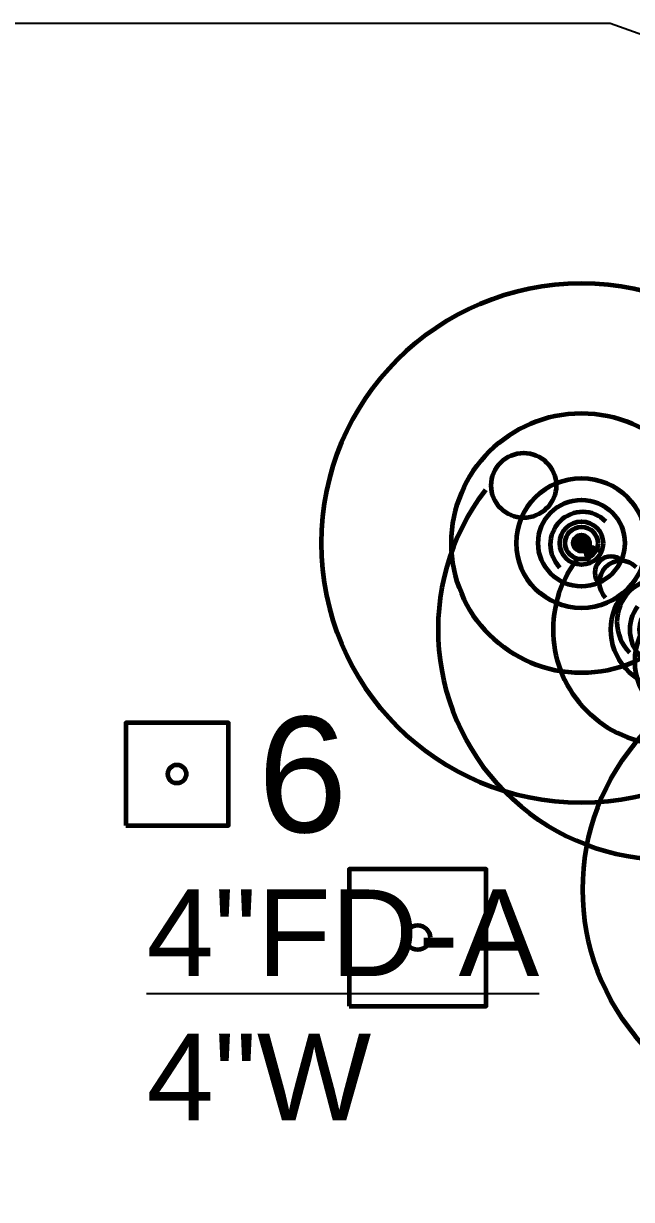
# Model space of a CAD drawing. Extents: x -3637 to 1666, y -2593 to 1817.
# Drawn here: x -2851.9 to -2788.8, y 719.5 to 841.7 of the extents above; entities that cross this region are included whole.
import ezdxf

# ---------------------------------------------------------------- set-up
doc = ezdxf.new("R2010")
doc.units = 0
doc.header["$LTSCALE"] = 36
doc.header["$MEASUREMENT"] = 0
doc.layers.add('G-ANNO-TEXT', color=70, linetype='Continuous')
doc.layers.add('P-SAN-DFU', color=7, linetype='Continuous', plot=False)
for name, color, linetype, lineweight in [('P-SAN-N', 6, 'Continuous', 60), ('P-SAN-N @ 1 (1)', 6, 'Continuous', 60), ('P-SAN-N @ 1 (2)', 6, 'Continuous', 60), ('P-SAN-N @ 12', 6, 'Continuous', 60), ('P-SAN-N @ 128', 6, 'Continuous', 60), ('P-SAN-N @ 16', 6, 'Continuous', 60), ('P-SAN-N @ 192', 6, 'Continuous', 60), ('P-SAN-N @ 2', 6, 'Continuous', 60), ('P-SAN-N @ 24', 6, 'Continuous', 60), ('P-SAN-N @ 384', 6, 'Continuous', 60), ('P-SAN-N @ 4', 6, 'Continuous', 60), ('P-SAN-N @ 48', 6, 'Continuous', 60), ('P-SAN-N @ 64', 6, 'Continuous', 60), ('P-SAN-N @ 768', 6, 'Continuous', 60), ('P-SAN-N @ 8', 6, 'Continuous', 60), ('P-SAN-N @ 96', 6, 'Continuous', 60)]:
    doc.layers.add(name, color=color, linetype=linetype, lineweight=lineweight)
doc.styles.add('Arial', font='arial.ttf')

# ---------------------------------------------------------------- blocks, each defined once
blk = doc.blocks.new('*U103')
at = {"linetype": 'Continuous'}
blk.add_arc((0, 0), 0.03111555437015313, 142.5669694738211, 37.43303052617953, dxfattribs=at)
blk = doc.blocks.new('*U950')
at = {"layer": 'P-SAN-N @ 1 (1)', "rotation": 270}
blk.add_blockref('*U103', (-2770.000000014937, 751.7428015229962), dxfattribs=at)
at = {"layer": 'P-SAN-N @ 1 (2)', "rotation": 270}
blk.add_blockref('*U103', (-2770.000000014937, 751.7428015229962), dxfattribs=at)
at = {"layer": 'P-SAN-N @ 12', "xscale": 12, "yscale": 12, "zscale": 12, "rotation": 270}
blk.add_blockref('*U103', (-2770.000000014937, 751.7428015229962), dxfattribs=at)
at = {"layer": 'P-SAN-N @ 128', "xscale": 128, "yscale": 128, "zscale": 128, "rotation": 270}
blk.add_blockref('*U103', (-2770.000000014937, 751.7428015229962), dxfattribs=at)
at = {"layer": 'P-SAN-N @ 16', "xscale": 16, "yscale": 16, "zscale": 16, "rotation": 270}
blk.add_blockref('*U103', (-2770.000000014937, 751.7428015229962), dxfattribs=at)
at = {"layer": 'P-SAN-N @ 192', "xscale": 192, "yscale": 192, "zscale": 192, "rotation": 270}
blk.add_blockref('*U103', (-2770.000000014937, 751.7428015229962), dxfattribs=at)
at = {"layer": 'P-SAN-N @ 2', "xscale": 2, "yscale": 2, "zscale": 2, "rotation": 270}
blk.add_blockref('*U103', (-2770.000000014937, 751.7428015229962), dxfattribs=at)
at = {"layer": 'P-SAN-N @ 24', "xscale": 24, "yscale": 24, "zscale": 24, "rotation": 270}
blk.add_blockref('*U103', (-2770.000000014937, 751.7428015229962), dxfattribs=at)
at = {"layer": 'P-SAN-N @ 384', "xscale": 384, "yscale": 384, "zscale": 384, "rotation": 270}
blk.add_blockref('*U103', (-2770.000000014937, 751.7428015229962), dxfattribs=at)
at = {"layer": 'P-SAN-N @ 4', "xscale": 4, "yscale": 4, "zscale": 4, "rotation": 270}
blk.add_blockref('*U103', (-2770.000000014937, 751.7428015229962), dxfattribs=at)
at = {"layer": 'P-SAN-N @ 48', "xscale": 48, "yscale": 48, "zscale": 48, "rotation": 270}
blk.add_blockref('*U103', (-2770.000000014937, 751.7428015229962), dxfattribs=at)
at = {"layer": 'P-SAN-N @ 64', "xscale": 64, "yscale": 64, "zscale": 64, "rotation": 270}
blk.add_blockref('*U103', (-2770.000000014937, 751.7428015229962), dxfattribs=at)
at = {"layer": 'P-SAN-N @ 768', "xscale": 768, "yscale": 768, "zscale": 768, "rotation": 270}
blk.add_blockref('*U103', (-2770.000000014937, 751.7428015229962), dxfattribs=at)
at = {"layer": 'P-SAN-N @ 8', "xscale": 8, "yscale": 8, "zscale": 8, "rotation": 270}
blk.add_blockref('*U103', (-2770.000000014937, 751.7428015229962), dxfattribs=at)
at = {"layer": 'P-SAN-N @ 96', "xscale": 96, "yscale": 96, "zscale": 96, "rotation": 270}
blk.add_blockref('*U103', (-2770.000000014937, 751.7428015229962), dxfattribs=at)
blk = doc.blocks.new('*U17')
at = {"linetype": 'Continuous'}
blk.add_lwpolyline([(-0.05555774199920424, -0.05555774199920421), (0.05555774199920421, -0.05555774199920424), (0.05555774199920425, 0.05555774199920421), (-0.05555774199920416, 0.05555774199920427)], close=True, dxfattribs=at)
at = {"color": 7, "linetype": 'Continuous'}
blk.add_circle((0, 0), 0.01, dxfattribs=at)
blk = doc.blocks.new('*U952')
at = {"layer": 'P-SAN-N @ 128', "xscale": 128, "yscale": 128, "zscale": 128}
blk.add_blockref('*U17', (-2811.000000014937, 746.7428015229966), dxfattribs=at)
at = {"layer": 'P-SAN-N @ 96', "xscale": 96, "yscale": 96, "zscale": 96}
blk.add_blockref('*U17', (-2836.000000014937, 763.7428015229962), dxfattribs=at)
blk = doc.blocks.new('*U20')
at = {"linetype": 'Continuous'}
blk.add_circle((0, 0), 0.03515625, dxfattribs=at)
blk.add_arc((0.09046299364832541, 2.556089733746285e-18), 0.03515625, 90, 270, dxfattribs=at)
blk = doc.blocks.new('*U1164')
at = {"layer": 'P-SAN-N @ 1 (1)', "rotation": 315}
blk.add_blockref('*U20', (-2794.000000014937, 787.7428015229962), dxfattribs=at)
at = {"layer": 'P-SAN-N @ 1 (2)', "rotation": 315}
blk.add_blockref('*U20', (-2794.000000014937, 787.7428015229962), dxfattribs=at)
at = {"layer": 'P-SAN-N @ 12', "xscale": 12, "yscale": 12, "zscale": 12, "rotation": 315}
blk.add_blockref('*U20', (-2794.000000014937, 787.7428015229962), dxfattribs=at)
at = {"layer": 'P-SAN-N @ 128', "xscale": 128, "yscale": 128, "zscale": 128, "rotation": 315}
blk.add_blockref('*U20', (-2794.000000014937, 787.7428015229962), dxfattribs=at)
at = {"layer": 'P-SAN-N @ 16', "xscale": 16, "yscale": 16, "zscale": 16, "rotation": 315}
blk.add_blockref('*U20', (-2794.000000014937, 787.7428015229962), dxfattribs=at)
at = {"layer": 'P-SAN-N @ 192', "xscale": 192, "yscale": 192, "zscale": 192, "rotation": 315}
blk.add_blockref('*U20', (-2794.000000014937, 787.7428015229962), dxfattribs=at)
at = {"layer": 'P-SAN-N @ 2', "xscale": 2, "yscale": 2, "zscale": 2, "rotation": 315}
blk.add_blockref('*U20', (-2794.000000014937, 787.7428015229962), dxfattribs=at)
at = {"layer": 'P-SAN-N @ 24', "xscale": 24, "yscale": 24, "zscale": 24, "rotation": 315}
blk.add_blockref('*U20', (-2794.000000014937, 787.7428015229962), dxfattribs=at)
at = {"layer": 'P-SAN-N @ 384', "xscale": 383.9999999999999, "yscale": 383.9999999999999, "zscale": 383.9999999999999, "rotation": 315}
blk.add_blockref('*U20', (-2794.000000014937, 787.7428015229962), dxfattribs=at)
at = {"layer": 'P-SAN-N @ 4', "xscale": 4, "yscale": 4, "zscale": 4, "rotation": 315}
blk.add_blockref('*U20', (-2794.000000014937, 787.7428015229962), dxfattribs=at)
at = {"layer": 'P-SAN-N @ 48', "xscale": 47.99999999999999, "yscale": 47.99999999999999, "zscale": 47.99999999999999, "rotation": 315}
blk.add_blockref('*U20', (-2794.000000014937, 787.7428015229962), dxfattribs=at)
at = {"layer": 'P-SAN-N @ 64', "xscale": 64, "yscale": 64, "zscale": 64, "rotation": 315}
blk.add_blockref('*U20', (-2794.000000014937, 787.7428015229962), dxfattribs=at)
at = {"layer": 'P-SAN-N @ 768', "xscale": 767.9999999999999, "yscale": 767.9999999999999, "zscale": 767.9999999999999, "rotation": 315}
blk.add_blockref('*U20', (-2794.000000014937, 787.7428015229962), dxfattribs=at)
at = {"layer": 'P-SAN-N @ 8', "xscale": 8, "yscale": 8, "zscale": 8, "rotation": 315}
blk.add_blockref('*U20', (-2794.000000014937, 787.7428015229962), dxfattribs=at)
at = {"layer": 'P-SAN-N @ 96', "xscale": 95.99999999999999, "yscale": 95.99999999999999, "zscale": 95.99999999999999, "rotation": 315}
blk.add_blockref('*U20', (-2800.000000014937, 793.7428015229962), dxfattribs=at)
blk = doc.blocks.new('*U13')
at = {"linetype": 'Continuous'}
blk.add_arc((0, 0), 0.03111555437015312, 232.5669694738212, 127.4330305261797, dxfattribs=at)
blk = doc.blocks.new('*U1166')
at = {"layer": 'P-SAN-N @ 1 (1)', "rotation": 270}
blk.add_blockref('*U13', (-2785.000000014937, 778.7428015229962), dxfattribs=at)
at = {"layer": 'P-SAN-N @ 1 (2)', "rotation": 270}
blk.add_blockref('*U13', (-2785.000000014937, 778.7428015229962), dxfattribs=at)
at = {"layer": 'P-SAN-N @ 12', "xscale": 12, "yscale": 12, "zscale": 12, "rotation": 270}
blk.add_blockref('*U13', (-2785.000000014937, 778.7428015229962), dxfattribs=at)
at = {"layer": 'P-SAN-N @ 128', "xscale": 128, "yscale": 128, "zscale": 128, "rotation": 270}
blk.add_blockref('*U13', (-2785.000000014937, 778.7428015229962), dxfattribs=at)
at = {"layer": 'P-SAN-N @ 16', "xscale": 16, "yscale": 16, "zscale": 16, "rotation": 270}
blk.add_blockref('*U13', (-2785.000000014937, 778.7428015229962), dxfattribs=at)
at = {"layer": 'P-SAN-N @ 192', "xscale": 192, "yscale": 192, "zscale": 192, "rotation": 270}
blk.add_blockref('*U13', (-2785.000000014937, 778.7428015229962), dxfattribs=at)
at = {"layer": 'P-SAN-N @ 2', "xscale": 2, "yscale": 2, "zscale": 2, "rotation": 270}
blk.add_blockref('*U13', (-2785.000000014937, 778.7428015229962), dxfattribs=at)
at = {"layer": 'P-SAN-N @ 24', "xscale": 24, "yscale": 24, "zscale": 24, "rotation": 270}
blk.add_blockref('*U13', (-2785.000000014937, 778.7428015229962), dxfattribs=at)
at = {"layer": 'P-SAN-N @ 384', "xscale": 384, "yscale": 384, "zscale": 384, "rotation": 270}
blk.add_blockref('*U13', (-2785.000000014937, 778.7428015229962), dxfattribs=at)
at = {"layer": 'P-SAN-N @ 4', "xscale": 4, "yscale": 4, "zscale": 4, "rotation": 270}
blk.add_blockref('*U13', (-2785.000000014937, 778.7428015229962), dxfattribs=at)
at = {"layer": 'P-SAN-N @ 48', "xscale": 48, "yscale": 48, "zscale": 48, "rotation": 270}
blk.add_blockref('*U13', (-2785.000000014937, 778.7428015229962), dxfattribs=at)
at = {"layer": 'P-SAN-N @ 64', "xscale": 64, "yscale": 64, "zscale": 64, "rotation": 270}
blk.add_blockref('*U13', (-2785.000000014937, 778.7428015229962), dxfattribs=at)
at = {"layer": 'P-SAN-N @ 768', "xscale": 768, "yscale": 768, "zscale": 768, "rotation": 270}
blk.add_blockref('*U13', (-2785.000000014937, 778.7428015229962), dxfattribs=at)
at = {"layer": 'P-SAN-N @ 8', "xscale": 8, "yscale": 8, "zscale": 8, "rotation": 270}
blk.add_blockref('*U13', (-2785.000000014937, 778.7428015229962), dxfattribs=at)
at = {"layer": 'P-SAN-N @ 96', "xscale": 96, "yscale": 96, "zscale": 96, "rotation": 270}
blk.add_blockref('*U13', (-2785.000000014937, 778.7428015229962), dxfattribs=at)

msp = doc.modelspace()

# ---------------------------------------------------------------- linework, layer by layer
at = {"layer": 'G-ANNO-TEXT'}
msp.add_lwpolyline([(-2760.300902954074, 830.778838286974), (-2791.000000014937, 841.7428015229962), (-3472.000000014937, 841.7428015229962)], dxfattribs=at)

# ---------------------------------------------------------------- block references
at = {"layer": 'P-SAN-N'}
for name in ['*U1164', '*U1166', '*U950', '*U952']:
    msp.add_blockref(name, (0, 0), dxfattribs=at)

# ---------------------------------------------------------------- texts
at = {"layer": 'G-ANNO-TEXT', "style": 'Arial'}
for s, p in [('%%U4"FD-A', (-2839.159618023122, 742.7428015229966)), ('4"W', (-2839.159618023122, 727.7428015229966))]:
    msp.add_text(s, height=9, dxfattribs=at).set_placement(p)
at = {"layer": 'P-SAN-DFU', "style": 'Arial'}
msp.add_text('6', height=12, dxfattribs=at).set_placement((-2827.630286508797, 757.6936882897082))

doc.saveas('drawing.dxf')
